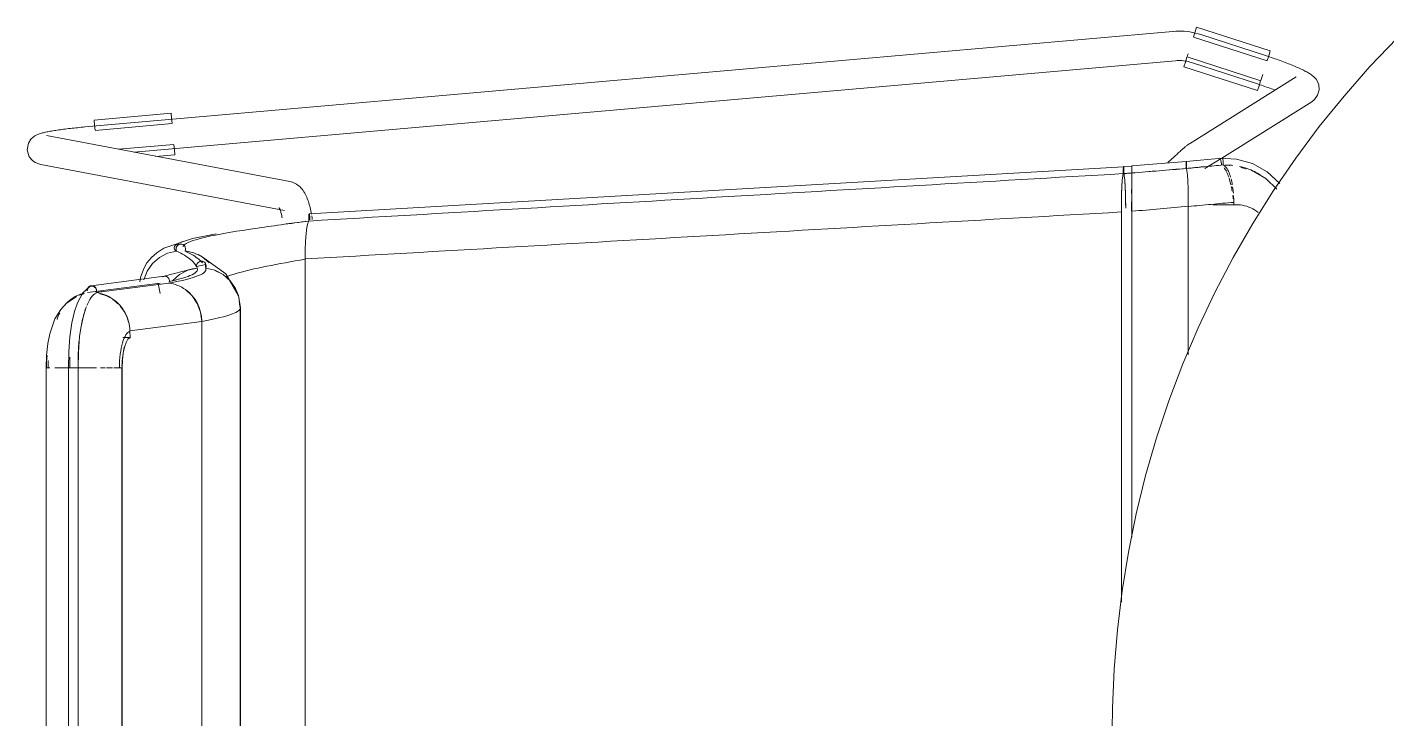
# Model space of a CAD drawing. Header units: millimetres. Extents: x 79795 to 317870, y -36033 to 97293.
# Drawn here: x 166249 to 166803, y 31774 to 32056 of the extents above; entities that cross this region are included whole.
import ezdxf

# ---------------------------------------------------------------- set-up
doc = ezdxf.new("R2010")
doc.units = ezdxf.units.MM
doc.header["$MEASUREMENT"] = 0
doc.layers.add('I-FURN', color=8, linetype='CONTINUOUS', lineweight=9)

msp = doc.modelspace()

# ---------------------------------------------------------------- linework, layer by layer
at = {"layer": 'I-FURN'}
for p, q in [((166716.15, 32054.64), (166272.83, 32015.69)), ((166716.2, 32054.64), (166716.15, 32054.64)), ((166717.34, 32054.72), (166716.2, 32054.64)), ((166718.48, 32054.75), (166717.34, 32054.72)), ((166719.62, 32054.73), (166718.48, 32054.75)), ((166720.76, 32054.67), (166719.62, 32054.73)), ((166721.9, 32054.56), (166720.76, 32054.67)), ((166723.03, 32054.41), (166721.9, 32054.56)), ((166724.16, 32054.21), (166723.03, 32054.41)), ((166725.27, 32053.97), (166724.16, 32054.21)), ((166724.57, 32052.43), (166725.2, 32054.4)), ((166725.2, 32054.4), (166725.83, 32056.35)), ((166725.83, 32056.35), (166755.84, 32046.66)), ((166724.53, 32052.31), (166754.53, 32042.62)), ((166726.38, 32053.68), (166725.27, 32053.97)), ((166727.47, 32053.35), (166726.38, 32053.68)), ((166754.28, 32044.64), (166727.47, 32053.35)), ((166807.52, 32051.85), (166796.48, 32040.27)), ((166721.25, 32042.15), (166721.88, 32044.12)), ((166751.93, 32034.55), (166721.92, 32044.24)), ((166721.95, 32044.34), (166722.33, 32045.5)), ((166754.74, 32044.49), (166754.28, 32044.64)), ((166755.21, 32044.71), (166754.57, 32042.74)), ((166755.48, 32044.25), (166754.74, 32044.49)), ((166755.84, 32046.66), (166755.21, 32044.71)), ((166756.22, 32044), (166755.48, 32044.25)), ((166756.95, 32043.75), (166756.22, 32044)), ((166757.68, 32043.5), (166756.95, 32043.75)), ((166758.4, 32043.25), (166757.68, 32043.5)), ((166759.11, 32043), (166758.4, 32043.25)), ((166759.82, 32042.74), (166759.11, 32043)), ((166292.7, 32005.39), (166717.2, 32042.68)), ((166717.2, 32042.69), (166717.86, 32042.73)), ((166717.86, 32042.73), (166718.52, 32042.75)), ((166718.52, 32042.75), (166719.18, 32042.74)), ((166719.18, 32042.74), (166719.84, 32042.71)), ((166719.84, 32042.71), (166720.5, 32042.65)), ((166720.5, 32042.65), (166721.16, 32042.56)), ((166720.62, 32040.2), (166721.25, 32042.15)), ((166720.62, 32040.2), (166750.62, 32030.51)), ((166721.16, 32042.56), (166721.81, 32042.44)), ((166721.81, 32042.44), (166722.46, 32042.3)), ((166722.46, 32042.3), (166723.1, 32042.14)), ((166723.1, 32042.14), (166723.74, 32041.95)), ((166723.74, 32041.95), (166723.76, 32041.94)), ((166723.76, 32041.94), (166750.57, 32033.23)), ((166760.52, 32042.49), (166759.82, 32042.74)), ((166761.21, 32042.23), (166760.52, 32042.49)), ((166761.89, 32041.98), (166761.21, 32042.23)), ((166762.55, 32041.72), (166761.89, 32041.98)), ((166763.21, 32041.47), (166762.55, 32041.72)), ((166763.85, 32041.22), (166763.21, 32041.47)), ((166764.47, 32040.97), (166763.85, 32041.22)), ((166765.08, 32040.72), (166764.47, 32040.97)), ((166765.68, 32040.47), (166765.08, 32040.72)), ((166766.26, 32040.23), (166765.68, 32040.47)), ((166766.82, 32039.98), (166766.26, 32040.23)), ((166767.36, 32039.74), (166766.82, 32039.98)), ((166767.89, 32039.51), (166767.36, 32039.74)), ((166768.4, 32039.27), (166767.89, 32039.51)), ((166768.89, 32039.04), (166768.4, 32039.27)), ((166769.36, 32038.81), (166768.89, 32039.04)), ((166769.82, 32038.58), (166769.36, 32038.81)), ((166770.26, 32038.35), (166769.82, 32038.58)), ((166770.69, 32038.12), (166770.26, 32038.35)), ((166771.1, 32037.89), (166770.69, 32038.12)), ((166771.5, 32037.65), (166771.1, 32037.89)), ((166771.89, 32037.41), (166771.5, 32037.65)), ((166772.28, 32037.15), (166771.89, 32037.41)), ((166796.48, 32040.27), (166785.91, 32028.26)), ((166766.44, 32036.15), (166722.85, 32008.85)), ((166750.9, 32033.12), (166750.57, 32033.23)), ((166751.25, 32032.46), (166750.62, 32030.51)), ((166751.6, 32032.89), (166750.9, 32033.12)), ((166751.89, 32034.43), (166751.25, 32032.46)), ((166752.28, 32032.66), (166751.6, 32032.89)), ((166751.96, 32034.65), (166752.76, 32037.13)), ((166752.97, 32032.43), (166752.28, 32032.66)), ((166753.65, 32032.2), (166752.97, 32032.43)), ((166754.32, 32031.96), (166753.65, 32032.2)), ((166754.99, 32031.73), (166754.32, 32031.96)), ((166772.67, 32036.88), (166772.28, 32037.15)), ((166773.07, 32036.56), (166772.67, 32036.88)), ((166773.49, 32036.2), (166773.07, 32036.56)), ((166773.96, 32035.73), (166773.49, 32036.2)), ((166774.48, 32035.1), (166773.96, 32035.73)), ((166775.05, 32034.19), (166774.48, 32035.1)), ((166775.57, 32032.81), (166775.05, 32034.19)), ((166775.74, 32030.83), (166775.57, 32032.81)), ((166755.65, 32031.49), (166754.99, 32031.73)), ((166756.29, 32031.26), (166755.65, 32031.49)), ((166756.93, 32031.02), (166756.29, 32031.26)), ((166757.55, 32030.79), (166756.93, 32031.02)), ((166773.93, 32026.88), (166772.81, 32025.98)), ((166773.93, 32026.88), (166775.15, 32028.61)), ((166775.15, 32028.61), (166775.74, 32030.83)), ((166785.91, 32028.26), (166775.83, 32015.84)), ((166276.43, 32018.5), (166307.85, 32021.26)), ((166307.85, 32021.26), (166308.02, 32019.22)), ((166736.04, 32002.95), (166772.81, 32025.98)), ((166267.48, 32015.16), (166268.2, 32015.24)), ((166268.2, 32015.24), (166268.94, 32015.32)), ((166268.94, 32015.32), (166269.68, 32015.39)), ((166269.68, 32015.39), (166270.42, 32015.47)), ((166270.42, 32015.47), (166271.17, 32015.54)), ((166271.17, 32015.54), (166271.92, 32015.61)), ((166271.92, 32015.61), (166272.67, 32015.68)), ((166272.67, 32015.68), (166272.83, 32015.69)), ((166276.61, 32016.46), (166276.43, 32018.5)), ((166276.8, 32014.4), (166276.61, 32016.46)), ((166276.81, 32014.27), (166308.22, 32017.03)), ((166308.02, 32019.22), (166308.21, 32017.16)), ((166775.83, 32015.84), (166766.25, 32003.02)), ((166249.64, 32009.07), (166250.68, 32010.72)), ((166250.68, 32010.72), (166251.58, 32011.58)), ((166251.58, 32011.58), (166252.29, 32012.06)), ((166252.29, 32012.06), (166252.85, 32012.36)), ((166252.85, 32012.36), (166253.32, 32012.58)), ((166253.32, 32012.58), (166253.75, 32012.75)), ((166253.75, 32012.75), (166254.16, 32012.89)), ((166254.16, 32012.89), (166254.55, 32013.01)), ((166254.55, 32013.01), (166254.95, 32013.13)), ((166254.95, 32013.13), (166255.35, 32013.23)), ((166255.35, 32013.23), (166255.76, 32013.34)), ((166255.76, 32013.34), (166256.19, 32013.44)), ((166256.19, 32013.44), (166256.63, 32013.54)), ((166256.63, 32013.54), (166257.09, 32013.63)), ((166356.27, 31993.4), (166256.98, 32012.21)), ((166257.09, 32013.63), (166257.57, 32013.73)), ((166257.57, 32013.73), (166258.07, 32013.82)), ((166258.07, 32013.82), (166258.58, 32013.92)), ((166258.58, 32013.92), (166259.11, 32014.01)), ((166259.11, 32014.01), (166259.66, 32014.1)), ((166259.66, 32014.1), (166260.23, 32014.2)), ((166260.23, 32014.2), (166260.82, 32014.29)), ((166260.82, 32014.29), (166261.42, 32014.38)), ((166261.42, 32014.38), (166262.04, 32014.47)), ((166262.04, 32014.47), (166262.68, 32014.56)), ((166262.68, 32014.56), (166263.32, 32014.65)), ((166263.32, 32014.65), (166263.99, 32014.74)), ((166263.99, 32014.74), (166264.66, 32014.82)), ((166264.66, 32014.82), (166265.35, 32014.91)), ((166265.35, 32014.91), (166266.05, 32014.99)), ((166266.05, 32014.99), (166266.76, 32015.08)), ((166266.76, 32015.08), (166267.48, 32015.16)), ((166249.15, 32006.31), (166249.64, 32009.07)), ((166249.99, 32003.56), (166249.15, 32006.31)), ((166308.96, 32008.59), (166286.35, 32006.6)), ((166301.44, 32003.66), (166309.33, 32004.35)), ((166308.97, 32008.46), (166309.15, 32006.4)), ((166309.15, 32006.4), (166309.33, 32004.35)), ((166717.58, 32004.38), (166717.18, 32004.01)), ((166717.97, 32004.73), (166717.58, 32004.38)), ((166718.35, 32005.08), (166717.97, 32004.73)), ((166718.71, 32005.41), (166718.35, 32005.08)), ((166719.06, 32005.72), (166718.71, 32005.41)), ((166719.4, 32006.02), (166719.06, 32005.72)), ((166719.72, 32006.31), (166719.4, 32006.02)), ((166720.03, 32006.58), (166719.72, 32006.31)), ((166720.33, 32006.84), (166720.03, 32006.58)), ((166720.61, 32007.09), (166720.33, 32006.84)), ((166720.87, 32007.31), (166720.61, 32007.09)), ((166721.13, 32007.53), (166720.87, 32007.31)), ((166721.37, 32007.73), (166721.13, 32007.53)), ((166721.6, 32007.92), (166721.37, 32007.73)), ((166721.82, 32008.1), (166721.6, 32007.92)), ((166722.04, 32008.27), (166721.82, 32008.1)), ((166722.27, 32008.45), (166722.04, 32008.27)), ((166722.53, 32008.63), (166722.27, 32008.45)), ((166722.85, 32008.85), (166722.53, 32008.63)), ((166249.99, 32003.56), (166251.31, 32001.98)), ((166251.31, 32001.98), (166252.39, 32001.23)), ((166252.39, 32001.23), (166253.19, 32000.86)), ((166253.19, 32000.86), (166253.81, 32000.64)), ((166253.81, 32000.64), (166254.33, 32000.51)), ((166254.33, 32000.51), (166254.74, 32000.42)), ((166254.74, 32000.42), (166354.04, 31981.61)), ((166696.02, 31999.49), (166364.12, 31980.21)), ((166695.95, 31998.95), (166695.93, 31998.57)), ((166695.97, 31999.24), (166695.95, 31998.95)), ((166696, 31999.43), (166695.97, 31999.24)), ((166696.02, 31999.49), (166696, 31999.43)), ((166696.02, 31999.5), (166699.38, 31999.76)), ((166696.05, 31999.43), (166696.03, 31999.49)), ((166696.08, 31999.24), (166696.05, 31999.43)), ((166696.1, 31998.94), (166696.08, 31999.24)), ((166696.12, 31998.56), (166696.1, 31998.94)), ((166721.58, 32001.59), (166699.38, 31999.77)), ((166699.39, 31999.7), (166699.38, 31999.77)), ((166699.38, 31999.77), (166699.38, 31999.7)), ((166699.38, 31999.7), (166699.38, 31999.76)), ((166699.38, 31999.76), (166699.39, 31999.7)), ((166699.38, 31999.22), (166699.38, 31998.83)), ((166699.38, 31998.83), (166699.38, 31999.21)), ((166699.38, 31998.38), (166699.38, 31998.83)), ((166699.38, 31998.83), (166699.38, 31998.38)), ((166699.39, 31999.22), (166699.39, 31999.52)), ((166699.39, 31999.51), (166699.39, 31999.22)), ((166699.39, 31999.22), (166699.39, 31998.84)), ((166699.39, 31998.84), (166699.39, 31999.22)), ((166699.39, 31998.84), (166699.39, 31998.39)), ((166699.39, 31998.39), (166699.39, 31998.84)), ((166714.54, 32001.57), (166714.07, 32001.13)), ((166715.01, 32002), (166714.54, 32001.57)), ((166715.46, 32002.42), (166715.01, 32002)), ((166715.91, 32002.84), (166715.46, 32002.42)), ((166716.34, 32003.24), (166715.91, 32002.84)), ((166716.77, 32003.63), (166716.34, 32003.24)), ((166717.18, 32004.01), (166716.77, 32003.63)), ((166721.49, 32000.22), (166721.48, 31999.73)), ((166721.48, 31999.73), (166721.49, 32000.22)), ((166721.48, 31999.23), (166721.49, 31998.76)), ((166721.49, 31998.76), (166721.48, 31999.23)), ((166721.5, 32000.67), (166721.49, 32000.22)), ((166721.49, 32000.22), (166721.5, 32000.67)), ((166721.51, 32001.05), (166721.5, 32000.67)), ((166721.5, 32000.67), (166721.51, 32001.05)), ((166721.54, 32001.35), (166721.51, 32001.05)), ((166721.51, 32001.05), (166721.54, 32001.34)), ((166721.56, 32001.53), (166721.54, 32001.35)), ((166721.54, 32001.34), (166721.56, 32001.53)), ((166721.58, 32001.6), (166721.56, 32001.53)), ((166721.56, 32001.53), (166721.58, 32001.59)), ((166736.08, 32003.02), (166721.58, 32001.6)), ((166721.61, 32001.53), (166721.59, 32001.6)), ((166721.59, 32001.59), (166721.61, 32001.52)), ((166721.64, 32001.34), (166721.61, 32001.53)), ((166721.66, 32001.04), (166721.64, 32001.34)), ((166721.64, 32001.33), (166721.66, 32001.04)), ((166721.67, 32000.66), (166721.66, 32001.04)), ((166721.66, 32001.04), (166721.67, 32000.65)), ((166721.68, 32000.21), (166721.67, 32000.66)), ((166721.67, 32000.65), (166721.68, 32000.2)), ((166721.69, 31999.71), (166721.68, 32000.21)), ((166721.68, 32000.2), (166721.69, 31999.71)), ((166721.68, 31998.75), (166721.69, 31999.22)), ((166721.69, 31999.21), (166721.68, 31998.74)), ((166721.87, 31997.86), (166721.68, 31998.75)), ((166721.68, 31998.74), (166721.87, 31997.86)), ((166721.69, 31999.22), (166721.69, 31999.71)), ((166721.69, 31999.71), (166721.69, 31999.21)), ((166729.22, 31998.68), (166735.77, 32002.78)), ((166735.18, 32002.9), (166742.09, 32002.61)), ((166742.09, 32002.61), (166748.61, 32000.74)), ((166748.61, 32000.74), (166754.62, 31997.35)), ((166766.25, 32003.02), (166757.2, 31989.83)), ((166356.27, 31993.4), (166357.26, 31993.14)), ((166357.26, 31993.14), (166358.15, 31992.78)), ((166695.52, 31994.02), (166695.36, 31991.52)), ((166695.71, 31995.77), (166695.52, 31994.02)), ((166695.93, 31996.66), (166695.71, 31995.77)), ((166695.92, 31998.12), (166695.91, 31997.63)), ((166695.91, 31997.63), (166695.92, 31997.13)), ((166695.93, 31998.57), (166695.92, 31998.12)), ((166695.92, 31997.13), (166695.93, 31996.66)), ((166696.13, 31998.11), (166696.12, 31998.56)), ((166696.12, 31996.65), (166696.13, 31997.12)), ((166696.33, 31995.75), (166696.12, 31996.65)), ((166696.14, 31997.62), (166696.13, 31998.11)), ((166696.13, 31997.12), (166696.14, 31997.62)), ((166696.53, 31994), (166696.33, 31995.75)), ((166696.69, 31991.5), (166696.53, 31994)), ((166699.35, 31994.28), (166699.34, 31991.78)), ((166699.34, 31991.77), (166699.35, 31994.27)), ((166699.36, 31996.03), (166699.35, 31994.28)), ((166699.35, 31994.27), (166699.36, 31996.02)), ((166699.38, 31997.89), (166699.38, 31998.38)), ((166699.38, 31998.38), (166699.38, 31997.89)), ((166699.38, 31997.39), (166699.38, 31997.89)), ((166699.38, 31997.89), (166699.38, 31997.39)), ((166699.38, 31996.92), (166699.38, 31997.39)), ((166699.38, 31997.39), (166699.38, 31996.92)), ((166699.39, 31998.39), (166699.39, 31997.9)), ((166699.39, 31997.9), (166699.39, 31998.39)), ((166699.39, 31997.9), (166699.39, 31997.4)), ((166699.39, 31997.4), (166699.39, 31997.9)), ((166699.39, 31997.4), (166699.39, 31996.93)), ((166699.39, 31996.93), (166699.39, 31997.4)), ((166699.39, 31996.93), (166699.41, 31996.04)), ((166699.41, 31996.04), (166699.39, 31996.93)), ((166699.41, 31996.04), (166699.42, 31994.3)), ((166699.42, 31994.3), (166699.41, 31996.04)), ((166699.43, 31991.79), (166699.42, 31994.3)), ((166699.42, 31994.29), (166699.43, 31991.79)), ((166722.05, 31996.12), (166721.87, 31997.86)), ((166721.87, 31997.86), (166722.05, 31996.14)), ((166722.2, 31993.64), (166722.05, 31996.12)), ((166722.05, 31996.12), (166722.2, 31993.68)), ((166722.32, 31990.54), (166722.2, 31993.64)), ((166722.2, 31993.64), (166722.31, 31990.61)), ((166748.21, 31998.03), (166754.04, 31994.66)), ((166754.04, 31994.66), (166758.55, 31990.36)), ((166754.62, 31997.35), (166759.77, 31992.6)), ((166358.15, 31992.78), (166358.94, 31992.34)), ((166358.94, 31992.34), (166359.63, 31991.85)), ((166359.63, 31991.85), (166360.23, 31991.34)), ((166360.23, 31991.34), (166360.74, 31990.82)), ((166360.74, 31990.82), (166361.2, 31990.29)), ((166361.2, 31990.29), (166361.6, 31989.76)), ((166361.6, 31989.76), (166361.96, 31989.22)), ((166361.96, 31989.22), (166362.28, 31988.68)), ((166362.28, 31988.68), (166362.57, 31988.15)), ((166362.57, 31988.15), (166362.84, 31987.6)), ((166362.84, 31987.6), (166363.1, 31987.04)), ((166695.24, 31988.39), (166695.16, 31984.82)), ((166695.36, 31991.52), (166695.24, 31988.39)), ((166696.81, 31988.38), (166696.69, 31991.5)), ((166696.89, 31984.83), (166696.81, 31988.38)), ((166699.34, 31991.78), (166699.33, 31988.65)), ((166699.33, 31988.65), (166699.34, 31991.77)), ((166699.43, 31991.79), (166699.44, 31988.66)), ((166699.44, 31988.66), (166699.43, 31991.79)), ((166699.44, 31988.66), (166699.45, 31985.09)), ((166699.45, 31985.09), (166699.44, 31988.66)), ((166722.39, 31987.11), (166722.32, 31990.54)), ((166722.32, 31990.54), (166722.39, 31987.1)), ((166757.2, 31989.83), (166748.68, 31976.29)), ((166351.81, 31982.83), (166351.82, 31982.8)), ((166351.82, 31982.8), (166351.86, 31982.73)), ((166351.86, 31982.73), (166351.91, 31982.64)), ((166351.91, 31982.64), (166351.99, 31982.49)), ((166351.99, 31982.49), (166352.07, 31982.3)), ((166352.07, 31982.3), (166352.17, 31982.06)), ((166352.17, 31982.06), (166352.27, 31981.79)), ((166363.1, 31987.04), (166363.33, 31986.47)), ((166363.33, 31986.47), (166363.55, 31985.89)), ((166363.55, 31985.89), (166363.76, 31985.29)), ((166363.76, 31985.29), (166363.95, 31984.69)), ((166363.95, 31984.69), (166364.13, 31984.07)), ((166364.13, 31984.07), (166364.31, 31983.44)), ((166364.31, 31983.44), (166364.47, 31982.8)), ((166364.47, 31982.8), (166364.62, 31982.14)), ((166364.62, 31982.14), (166364.76, 31981.47)), ((166695.16, 31984.82), (166695.13, 31981.04)), ((166696.91, 31982.58), (166696.89, 31984.83)), ((166699.32, 31981.32), (166699.32, 31985.1)), ((166699.32, 31985.1), (166699.32, 31981.32)), ((166699.45, 31985.09), (166699.45, 31981.3)), ((166699.45, 31981.3), (166699.45, 31985.09)), ((166722.42, 31983.25), (166722.39, 31987.01)), ((166722.39, 31987.01), (166722.42, 31983.37)), ((166722.42, 31922.76), (166722.42, 31983.25)), ((166722.42, 31983.25), (166722.42, 31922.76)), ((166742.21, 31983.95), (166732.46, 31983.95)), ((166740.97, 31984.95), (166740.97, 31983.9)), ((166352.27, 31981.79), (166352.38, 31981.49)), ((166352.38, 31981.49), (166352.48, 31981.15)), ((166352.48, 31981.15), (166352.59, 31980.79)), ((166352.59, 31980.79), (166352.7, 31980.39)), ((166352.7, 31980.39), (166352.81, 31979.97)), ((166352.81, 31979.97), (166352.91, 31979.53)), ((166352.91, 31979.53), (166353.01, 31979.06)), ((166353.01, 31979.06), (166353.11, 31978.57)), ((166363.53, 31976.44), (166363.16, 31974.69)), ((166363.16, 31974.7), (166363.53, 31976.44)), ((166363.93, 31977.34), (166363.53, 31976.44)), ((166363.53, 31976.44), (166363.93, 31977.34)), ((166363.91, 31978.8), (166363.9, 31978.31)), ((166363.9, 31978.31), (166363.91, 31978.8)), ((166363.9, 31978.31), (166363.91, 31977.81)), ((166363.91, 31977.81), (166363.9, 31978.31)), ((166363.91, 31978.8), (166363.93, 31979.26)), ((166363.93, 31979.25), (166363.91, 31978.8)), ((166363.91, 31977.81), (166363.93, 31977.34)), ((166363.93, 31977.34), (166363.91, 31977.81)), ((166363.97, 31979.64), (166363.93, 31979.25)), ((166363.93, 31979.26), (166363.97, 31979.64)), ((166364.01, 31979.94), (166363.97, 31979.64)), ((166363.97, 31979.64), (166364.01, 31979.94)), ((166364.01, 31979.94), (166364.06, 31980.14)), ((166364.06, 31980.13), (166364.01, 31979.94)), ((166364.06, 31980.14), (166364.12, 31980.21)), ((166364.11, 31980.2), (166364.06, 31980.13)), ((166364.12, 31980.21), (166364.17, 31980.14)), ((166364.17, 31980.14), (166364.12, 31980.2)), ((166364.22, 31979.96), (166364.17, 31980.14)), ((166364.17, 31980.14), (166364.22, 31979.96)), ((166364.26, 31979.67), (166364.22, 31979.96)), ((166364.22, 31979.96), (166364.26, 31979.67)), ((166364.3, 31979.29), (166364.26, 31979.67)), ((166364.26, 31979.67), (166364.3, 31979.29)), ((166364.32, 31978.84), (166364.3, 31979.29)), ((166364.3, 31979.29), (166364.32, 31978.84)), ((166364.33, 31978.35), (166364.32, 31978.84)), ((166364.32, 31978.84), (166364.33, 31978.35)), ((166364.33, 31977.85), (166364.33, 31978.35)), ((166364.33, 31978.35), (166364.33, 31977.85)), ((166364.76, 31981.47), (166364.9, 31980.79)), ((166364.9, 31980.79), (166365.02, 31980.1)), ((166365.14, 31979.4), (166365.25, 31978.68)), ((166365.25, 31978.68), (166365.35, 31977.96)), ((166695.13, 31981.04), (166695.13, 31821.94)), ((166695.13, 31821.94), (166695.13, 31981.04)), ((166699.45, 31981.3), (166699.45, 31848.31)), ((166699.45, 31848.31), (166699.45, 31981.3)), ((166326.2, 31972.1), (166316.54, 31970.19)), ((166362.61, 31969.14), (166362.85, 31972.2)), ((166362.85, 31972.19), (166362.61, 31969.09)), ((166363.16, 31974.69), (166362.85, 31972.19)), ((166362.85, 31972.23), (166363.16, 31974.69)), ((166748.68, 31976.29), (166740.71, 31962.42)), ((166304.82, 31966.21), (166302, 31964.39)), ((166316.54, 31970.19), (166304.82, 31966.21)), ((166309.82, 31966.06), (166309.9, 31966.55)), ((166309.9, 31966.55), (166309.82, 31966.06)), ((166309.87, 31965.56), (166309.82, 31966.06)), ((166309.82, 31966.06), (166309.86, 31965.56)), ((166309.86, 31965.56), (166310.03, 31965.09)), ((166310.03, 31965.09), (166309.87, 31965.56)), ((166309.9, 31966.55), (166310.09, 31967.01)), ((166310.09, 31967.01), (166309.9, 31966.55)), ((166310.4, 31967.4), (166310.09, 31967.01)), ((166310.09, 31967.01), (166310.4, 31967.39)), ((166310.79, 31967.7), (166310.4, 31967.4)), ((166310.4, 31967.39), (166310.79, 31967.69)), ((166310.79, 31967.69), (166311.25, 31967.89)), ((166311.25, 31967.89), (166310.79, 31967.7)), ((166311.73, 31967.97), (166311.25, 31967.89)), ((166311.25, 31967.89), (166311.73, 31967.96)), ((166312.22, 31967.91), (166311.73, 31967.97)), ((166311.73, 31967.96), (166312.22, 31967.9)), ((166312.68, 31967.73), (166312.22, 31967.91)), ((166312.22, 31967.9), (166312.68, 31967.72)), ((166313.08, 31967.44), (166312.68, 31967.73)), ((166312.68, 31967.72), (166313.08, 31967.43)), ((166313.4, 31967.06), (166313.08, 31967.44)), ((166313.08, 31967.43), (166313.4, 31967.06)), ((166313.4, 31967.06), (166313.6, 31966.61)), ((166313.61, 31966.61), (166313.4, 31967.06)), ((166313.67, 31965.62), (166313.51, 31965.14)), ((166313.52, 31965.14), (166313.67, 31965.62)), ((166313.6, 31966.61), (166313.69, 31966.12)), ((166313.7, 31966.12), (166313.61, 31966.61)), ((166313.69, 31966.12), (166313.67, 31965.62)), ((166313.67, 31965.62), (166313.7, 31966.12)), ((166362.46, 31965.56), (166362.4, 31961.79)), ((166362.4, 31961.87), (166362.46, 31965.56)), ((166362.61, 31969.09), (166362.46, 31965.56)), ((166362.46, 31965.62), (166362.61, 31969.09)), ((166297.98, 31960.23), (166296.64, 31957.96)), ((166299.76, 31962.4), (166297.98, 31960.23)), ((166300.25, 31959.97), (166298.08, 31956.88)), ((166302, 31964.39), (166299.76, 31962.4)), ((166303.08, 31962.45), (166300.25, 31959.97)), ((166306.4, 31964.19), (166303.08, 31962.45)), ((166310.03, 31965.09), (166306.4, 31964.19)), ((166313.51, 31965.14), (166317.13, 31964.35)), ((166317.13, 31964.36), (166313.52, 31965.14)), ((166320.45, 31962.72), (166317.13, 31964.36)), ((166317.13, 31964.35), (166320.45, 31962.71)), ((166318.28, 31959.59), (166318.48, 31960.04)), ((166318.48, 31960.04), (166318.28, 31959.59)), ((166318.8, 31960.43), (166318.48, 31960.04)), ((166318.48, 31960.04), (166318.8, 31960.42)), ((166320.53, 31962.77), (166318.78, 31963.66)), ((166318.8, 31960.42), (166319.2, 31960.72)), ((166319.2, 31960.72), (166318.8, 31960.43)), ((166319.66, 31960.91), (166319.2, 31960.72)), ((166319.2, 31960.72), (166319.66, 31960.9)), ((166319.66, 31960.9), (166320.15, 31960.97)), ((166320.15, 31960.97), (166319.66, 31960.91)), ((166320.15, 31960.97), (166320.64, 31960.9)), ((166320.64, 31960.91), (166320.15, 31960.97)), ((166323.29, 31960.32), (166320.45, 31962.72)), ((166320.45, 31962.71), (166323.29, 31960.31)), ((166330.07, 31955.78), (166320.53, 31962.77)), ((166321.1, 31960.72), (166320.64, 31960.91)), ((166320.64, 31960.9), (166321.1, 31960.72)), ((166321.1, 31960.72), (166321.51, 31960.42)), ((166321.51, 31960.43), (166321.1, 31960.72)), ((166321.82, 31960.04), (166321.51, 31960.43)), ((166321.51, 31960.42), (166321.82, 31960.04)), ((166321.82, 31960.04), (166322.02, 31959.59)), ((166322.02, 31959.59), (166321.82, 31960.04)), ((166321.92, 31957.06), (166321.87, 31959.94)), ((166362.4, 31961.79), (166362.4, 31578.39)), ((166362.4, 31578.39), (166362.4, 31961.79)), ((166740.71, 31962.42), (166733.3, 31948.24)), ((166305.02, 31954.82), (166275.24, 31950.97)), ((166295.34, 31954.36), (166295.11, 31952.58)), ((166296.64, 31957.96), (166295.34, 31954.36)), ((166298.08, 31956.88), (166296.68, 31953.37)), ((166304.78, 31954.77), (166304.34, 31954.58)), ((166305.25, 31954.84), (166304.78, 31954.77)), ((166304.94, 31954.81), (166316.55, 31957.78)), ((166305.72, 31954.77), (166305.25, 31954.84)), ((166306.16, 31954.58), (166305.72, 31954.77)), ((166306.54, 31954.29), (166306.16, 31954.58)), ((166306.84, 31953.9), (166306.54, 31954.29)), ((166311.29, 31955.49), (166308.42, 31952.98)), ((166314.68, 31957.24), (166311.29, 31955.49)), ((166318.4, 31958.13), (166314.68, 31957.24)), ((166316.55, 31957.78), (166318.42, 31958.1)), ((166322.01, 31959.65), (166318.12, 31958.81)), ((166318.2, 31959.1), (166318.28, 31959.59)), ((166318.28, 31959.59), (166318.2, 31959.1)), ((166318.24, 31958.6), (166318.2, 31959.1)), ((166318.2, 31959.1), (166318.24, 31958.6)), ((166318.4, 31958.13), (166318.24, 31958.6)), ((166318.24, 31958.6), (166318.4, 31958.13)), ((166322.06, 31958.6), (166321.9, 31958.13)), ((166321.91, 31958.13), (166322.07, 31958.6)), ((166325.62, 31957.24), (166321.91, 31958.13)), ((166322.02, 31959.59), (166322.1, 31959.1)), ((166322.11, 31959.1), (166322.02, 31959.59)), ((166322.1, 31959.1), (166322.06, 31958.6)), ((166322.07, 31958.6), (166322.11, 31959.1)), ((166329.01, 31955.49), (166325.62, 31957.24)), ((166325.62, 31957.23), (166329.01, 31955.48)), ((166331.89, 31952.98), (166329.01, 31955.49)), ((166329.01, 31955.48), (166331.88, 31952.97)), ((166335.18, 31947.13), (166330.07, 31955.78)), ((166271.84, 31948.06), (166274.74, 31950.61)), ((166303.37, 31951.97), (166273.68, 31948.13)), ((166274.87, 31948.28), (166279.65, 31948.9)), ((166277.22, 31948.15), (166306.92, 31951.99)), ((166302.59, 31951.85), (166303.4, 31947.78)), ((166307.04, 31953.45), (166306.84, 31953.9)), ((166307.11, 31952.96), (166307.04, 31953.45)), ((166307.08, 31952.46), (166307.11, 31952.96)), ((166316.43, 31946.87), (166313.69, 31949.36)), ((166331.88, 31952.97), (166334.05, 31949.84)), ((166334.06, 31949.84), (166331.89, 31952.98)), ((166335.25, 31946.98), (166333.88, 31950.16)), ((166334.05, 31949.84), (166335.42, 31946.27)), ((166335.42, 31946.27), (166334.06, 31949.84)), ((166262.86, 31941.33), (166265.15, 31943.81)), ((166265.15, 31943.81), (166269.05, 31946.49)), ((166268.49, 31940.49), (166269.66, 31943.94)), ((166269.05, 31946.49), (166269.25, 31946.58)), ((166269.66, 31943.94), (166271.84, 31948.06)), ((166318.5, 31943.76), (166316.43, 31946.87)), ((166319.82, 31940.21), (166318.5, 31943.76)), ((166336.05, 31941.94), (166335.25, 31946.98)), ((166335.42, 31946.27), (166335.89, 31942.48)), ((166335.9, 31942.48), (166335.42, 31946.27)), ((166733.3, 31948.24), (166726.46, 31933.77)), ((166260.47, 31937.45), (166262.86, 31941.33)), ((166267.39, 31935.8), (166268.49, 31940.49)), ((166272.1, 31938.75), (166271.13, 31934.32)), ((166273.2, 31942.18), (166272.1, 31938.75)), ((166320.3, 31936.44), (166319.82, 31940.21)), ((166335.9, 31942.48), (166335.9, 31597.7)), ((166335.9, 31597.7), (166335.9, 31942.48)), ((166336.05, 31903.03), (166336.05, 31941.94)), ((166258.34, 31931.4), (166260.47, 31937.45)), ((166266.55, 31930.18), (166267.39, 31935.8)), ((166271.13, 31934.32), (166270.54, 31930.3)), ((166291.02, 31932.58), (166320.3, 31936.44)), ((166291.09, 31929.87), (166291.02, 31932.58)), ((166320.3, 31936.44), (166320.3, 31603.73)), ((166320.3, 31603.73), (166320.3, 31936.44)), ((166726.46, 31933.77), (166720.21, 31919.05)), ((166257.04, 31922.54), (166257.55, 31927.37)), ((166257.55, 31927.37), (166258.34, 31931.4)), ((166266.06, 31924.06), (166266.55, 31930.18)), ((166270.54, 31930.3), (166270.01, 31923.74)), ((166291.09, 31929.87), (166288.08, 31929.87)), ((166291.07, 31929.87), (166288.08, 31929.87)), ((166288.77, 31925.9), (166289.44, 31927.88)), ((166289.44, 31927.88), (166290.23, 31929.23)), ((166290.23, 31929.23), (166291.09, 31929.87)), ((166256.93, 31917.51), (166257.04, 31922.54)), ((166265.97, 31917.51), (166266.06, 31924.06)), ((166270.01, 31923.74), (166269.93, 31917.51)), ((166287.94, 31920.55), (166288.26, 31923.4)), ((166288.26, 31923.4), (166288.77, 31925.9)), ((166257.1, 31917.51), (166256.93, 31917.51)), ((166256.93, 31917.51), (166256.93, 31622.66)), ((166256.95, 31917.51), (166258.42, 31917.51)), ((166260.45, 31917.51), (166263.03, 31917.51)), ((166266.21, 31917.51), (166263.19, 31917.51)), ((166263.2, 31917.51), (166266.21, 31917.51)), ((166266.04, 31917.51), (166265.97, 31917.51)), ((166265.97, 31917.51), (166265.97, 31622.66)), ((166265.97, 31917.51), (166269.92, 31917.51)), ((166266.23, 31917.51), (166266.04, 31917.51)), ((166266.54, 31917.51), (166266.23, 31917.51)), ((166266.93, 31917.51), (166266.54, 31917.51)), ((166267.38, 31917.51), (166266.93, 31917.51)), ((166267.87, 31917.51), (166267.38, 31917.51)), ((166268.37, 31917.51), (166267.87, 31917.51)), ((166268.85, 31917.51), (166268.37, 31917.51)), ((166269.26, 31917.51), (166268.85, 31917.51)), ((166269.59, 31917.51), (166269.26, 31917.51)), ((166269.82, 31917.51), (166269.59, 31917.51)), ((166269.92, 31917.51), (166269.82, 31917.51)), ((166273.71, 31917.51), (166269.9, 31917.51)), ((166269.9, 31917.51), (166273.71, 31917.51)), ((166269.93, 31622.66), (166269.93, 31917.51)), ((166273.91, 31917.51), (166277.46, 31917.51)), ((166279.09, 31917.51), (166280.93, 31917.51)), ((166281.46, 31917.51), (166283.92, 31917.51)), ((166284.51, 31917.51), (166286.24, 31917.51)), ((166286.71, 31917.51), (166286.18, 31917.51)), ((166287.77, 31917.51), (166287.77, 31622.66)), ((166287.83, 31917.51), (166287.94, 31920.55)), ((166287.83, 31622.66), (166287.83, 31917.51)), ((166720.21, 31919.05), (166714.55, 31904.08)), ((166336.05, 31598.23), (166336.05, 31903.03)), ((166714.55, 31904.08), (166709.49, 31888.91)), ((166709.49, 31888.91), (166705.04, 31873.54)), ((166705.04, 31873.54), (166701.22, 31858)), ((166701.22, 31858), (166698.01, 31842.33)), ((166698.01, 31842.33), (166695.44, 31826.54)), ((166695.44, 31826.54), (166693.5, 31810.66)), ((166693.5, 31810.66), (166692.19, 31794.71)), ((166692.19, 31794.71), (166691.53, 31778.72)), ((166691.53, 31778.72), (166691.44, 31770.09))]:
    msp.add_line(p, q, dxfattribs=at)
for centre, major_axis, ratio, start_param, end_param in [((166305.25, 31952.87), (0, 1.96), 0.955139, 4.501447, 6.790779), ((166305.23, 31936.31), (0, 15.78), 0.955139, 5.929149, 6.170649), ((166305.23, 31936.31), (0, 15.78), 0.955139, 5.687432, 5.928979), ((166305.23, 31936.31), (0, 15.78), 0.955139, 4.720632, 5.68731), ((166261.21, 31917.51), (0, 12.4), 0.287441, 1.332781, 1.570796), ((166272.68, 31917.51), (-15.75, 0), 0.000004, 3.431839, 3.614078)]:
    msp.add_ellipse(centre, major_axis=major_axis, ratio=ratio, start_param=start_param, end_param=end_param, dxfattribs=at)
for points, knots in [([(166695.93, 31996.66), (166695.92, 31996.88), (166695.91, 31997.37), (166695.92, 31998.01), (166695.93, 31998.47), (166695.94, 31998.88), (166695.97, 31999.34), (166696.01, 31999.5), (166696.02, 31999.5)], [-1, -1, -1, -1, -0.90625, -0.8125, -0.765625, -0.71875, -0.625, -0.501507, -0.501507, -0.501507, -0.501507]), ([(166696.03, 31999.5), (166696.04, 31999.5), (166696.07, 31999.36), (166696.1, 31998.96), (166696.12, 31998.57), (166696.13, 31998.12), (166696.14, 31997.62), (166696.14, 31997.12), (166696.13, 31996.8), (166696.12, 31996.65)], [-0.5, -0.5, -0.5, -0.5, -0.375, -0.3125, -0.25, -0.1875, -0.125, -0.0625, 0, 0, 0, 0]), ([(166735.9, 32000.08), (166735.91, 32000.3), (166735.9, 32000.79), (166735.82, 32001.54), (166735.67, 32002.21), (166735.49, 32002.64), (166735.37, 32002.79), (166735.33, 32002.83)], [-1, -1, -1, -1, -0.90625, -0.8125, -0.71875, -0.625, -0.5625, -0.5625, -0.5625, -0.5625]), ([(166736.23, 32002.97), (166736.25, 32002.95), (166736.3, 32002.91), (166736.37, 32002.8), (166736.47, 32002.61), (166736.57, 32002.29), (166736.65, 32001.89), (166736.68, 32001.54), (166736.7, 32001.16), (166736.69, 32000.72), (166736.66, 32000.36), (166736.63, 32000.18)], [0.5555556, 0.5555556, 0.5555556, 0.5555556, 0.5833333, 0.6180556, 0.6527778, 0.7222222, 0.7916667, 0.8263889, 0.8611111, 0.9305556, 1, 1, 1, 1]), ([(166743.32, 31999.58), (166745.39, 31999.14), (166748.35, 31998.16), (166751.02, 31996.6), (166751.82, 31996.07)], [-0.8210019, -0.8210019, -0.8210019, -0.8210019, -0.6666667, -0.5975811, -0.5975811, -0.5975811, -0.5975811]), ([(166695.13, 31981.04), (166695.13, 31982.32), (166695.15, 31984.86), (166695.23, 31988.47), (166695.35, 31991.64), (166695.57, 31995), (166695.78, 31996.38), (166695.93, 31996.66)], [-1, -1, -1, -1, -0.833333, -0.666667, -0.5, -0.333333, 0, 0, 0, 0]), ([(166699.32, 31996.92), (166698.8, 31996.87), (166697.73, 31996.79), (166696.67, 31996.7), (166696.12, 31996.65)], [0.0166992, 0.0166992, 0.0166992, 0.0166992, 0.5, 1, 1, 1, 1]), ([(166696.12, 31996.65), (166696.27, 31996.36), (166696.48, 31994.97), (166696.7, 31991.62), (166696.82, 31988.46), (166696.89, 31985.35), (166696.91, 31983.34), (166696.91, 31982.58)], [-1, -1, -1, -1, -0.6666667, -0.5, -0.3333333, -0.1666667, -0.0664381, -0.0664381, -0.0664381, -0.0664381]), ([(166740.97, 31983.9), (166743.35, 31984.11), (166746.96, 31983.48), (166749.95, 31981.55), (166750.86, 31980.79)], [0, 0, 0, 0, 0.3333333, 0.5, 0.5, 0.5, 0.5]), ([(166363.93, 31977.34), (166356.38, 31976.32), (166341.16, 31974.29), (166322.73, 31971.24), (166314.43, 31968.8), (166312.83, 31967.38), (166312.63, 31966.97)], [0, 0, 0, 0, 0.25, 0.5, 0.75, 0.8499412, 0.8499412, 0.8499412, 0.8499412]), ([(166312.45, 31968.94), (166311.73, 31968.68), (166308.71, 31967.4), (166308.47, 31966.11), (166310.03, 31965.09)], [0.6866019, 0.6866019, 0.6866019, 0.6866019, 0.75, 1, 1, 1, 1]), ([(166310.03, 31965.09), (166312.43, 31963.93), (166315.86, 31961.84), (166317.65, 31959.74), (166318.12, 31958.81)], [0, 0, 0, 0, 0.5, 0.9025379, 0.9025379, 0.9025379, 0.9025379]), ([(166313.51, 31965.14), (166315.92, 31963.97), (166318.58, 31962.35), (166320.25, 31960.72), (166320.65, 31960.26)], [0, 0, 0, 0, 0.5, 0.696307, 0.696307, 0.696307, 0.696307]), ([(166330.13, 31954.49), (166331.27, 31954.98), (166335.52, 31956.44), (166346.23, 31958.87), (166357.01, 31960.82), (166362.4, 31961.79)], [0.375, 0.375, 0.375, 0.375, 0.5, 0.75, 1, 1, 1, 1]), ([(166318.4, 31958.13), (166318.95, 31957.11), (166317.21, 31955.29), (166310.73, 31953.48), (166307.01, 31952.68)], [0, 0, 0, 0, 0.5, 0.8877852, 0.8877852, 0.8877852, 0.8877852]), ([(166277.22, 31948.15), (166277.28, 31948.29), (166277.35, 31948.5), (166277.39, 31948.79), (166277.41, 31949.07), (166277.37, 31949.37), (166277.28, 31949.66), (166277.18, 31949.93), (166276.98, 31950.24), (166276.67, 31950.56), (166276.3, 31950.8), (166275.94, 31950.93), (166275.63, 31950.98), (166275.36, 31950.98), (166275.1, 31950.95), (166274.85, 31950.88), (166274.6, 31950.76), (166274.3, 31950.57), (166273.99, 31950.25), (166273.77, 31949.85), (166273.68, 31949.5), (166273.64, 31949.24), (166273.64, 31949.07), (166273.64, 31949)], [0, 0, 0, 0, 0.0555556, 0.0833333, 0.1111111, 0.1666667, 0.1944444, 0.2222222, 0.2777778, 0.3333333, 0.3888889, 0.4444444, 0.4791667, 0.5138889, 0.5486111, 0.5833333, 0.6180556, 0.6527778, 0.7222222, 0.7916667, 0.8263889, 0.8611111, 0.8888889, 0.8888889, 0.8888889, 0.8888889]), ([(166273.65, 31948.91), (166273.66, 31949.07), (166273.7, 31949.36), (166273.84, 31949.75), (166274.1, 31950.16), (166274.62, 31950.62), (166275.48, 31950.87), (166276.27, 31950.64), (166276.8, 31950.25), (166277.12, 31949.86), (166277.26, 31949.56), (166277.31, 31949.4)], [-0.875, -0.875, -0.875, -0.875, -0.8125, -0.765625, -0.71875, -0.625, -0.5, -0.375, -0.3125, -0.25, -0.1875, -0.1875, -0.1875, -0.1875]), ([(166272.56, 31947.94), (166271.8, 31947.77), (166269.89, 31947.21), (166267.03, 31945.65), (166265.1, 31943.88), (166264.25, 31942.8), (166264.16, 31942.69)], [0.0592823, 0.0592823, 0.0592823, 0.0592823, 0.1666667, 0.3333333, 0.5, 0.5191429, 0.5191429, 0.5191429, 0.5191429]), ([(166273.45, 31942.83), (166273.97, 31944.08), (166275.17, 31946.35), (166276.5, 31947.59), (166277.23, 31947.95)], [-0.314976, -0.314976, -0.314976, -0.314976, -0.1666667, 0, 0, 0, 0]), ([(166287.02, 31942.67), (166287.81, 31941.76), (166289.19, 31939.69), (166290.22, 31937.36), (166290.47, 31936.12)], [-0.4925296, -0.4925296, -0.4925296, -0.4925296, -0.3333333, -0.1666667, -0.1666667, -0.1666667, -0.1666667]), ([(166320.3, 31936.44), (166326.02, 31937.45), (166333.67, 31939.28), (166336.05, 31941.12), (166336.05, 31941.94)], [0, 0, 0, 0, 0.5, 0.9107154, 0.9107154, 0.9107154, 0.9107154])]:
    msp.add_open_spline(points, degree=3, knots=knots, dxfattribs=at)
for points in [[(166699.39, 31996.93), (166703.11, 31997.23), (166710.54, 31997.84), (166717.97, 31998.44), (166721.68, 31998.74)], [(166710.54, 31997.85), (166714.2, 31998.15), (166717.85, 31998.45), (166721.49, 31998.76)], [(166728.58, 31999.46), (166726.23, 31999.23), (166723.87, 31998.99), (166721.49, 31998.76)], [(166736.63, 32000.18), (166734.19, 31999.94), (166729.24, 31999.46), (166724.2, 31998.99), (166721.68, 31998.75)], [(166736.63, 32000.18), (166737.02, 32000.04), (166737.77, 31999.47), (166738.83, 31997.76), (166739.42, 31996.12), (166739.69, 31995.2)], [(166737.94, 31997.6), (166737.63, 31998.24), (166737.31, 31998.63), (166736.99, 31998.96)], [(166739.41, 32000.03), (166738.76, 32000.09), (166738.11, 32000.1), (166737.46, 32000.1)], [(166738.17, 32000.15), (166738.99, 32000.14), (166739.82, 32000.09), (166740.64, 32000.01)], [(166746.03, 31998.51), (166745.32, 31998.78), (166744.6, 31998.96), (166743.86, 31999.09)], [(166363.93, 31977.34), (166419.16, 31980.56), (166529.76, 31987), (166640.52, 31993.44), (166695.93, 31996.66)], [(166699.39, 31996.93), (166698.81, 31996.88), (166697.66, 31996.79), (166696.5, 31996.7), (166695.93, 31996.66)], [(166705.7, 31997.45), (166706.11, 31997.48), (166706.52, 31997.52), (166706.93, 31997.55)], [(166738.91, 31995.18), (166738.64, 31995.99), (166738.36, 31996.8), (166738.06, 31997.35)], [(166739.75, 31992.14), (166739.54, 31993.06), (166739.31, 31994), (166739.06, 31994.85)], [(166739.87, 31994.53), (166740.06, 31993.79), (166740.21, 31992.99), (166740.36, 31992.15)], [(166740.29, 31989.48), (166740.17, 31990.16), (166740.04, 31990.81), (166739.9, 31991.47)], [(166740.5, 31991.3), (166740.62, 31990.45), (166740.74, 31989.58), (166740.8, 31988.67)], [(166740.73, 31986.36), (166740.68, 31986.84), (166740.62, 31987.31), (166740.55, 31987.77)], [(166740.87, 31987.74), (166740.93, 31986.83), (166740.96, 31985.9), (166740.97, 31984.95)], [(166699.45, 31981.3), (166703.28, 31981.65), (166707.11, 31981.99), (166710.94, 31982.34)], [(166710.94, 31982.34), (166714.77, 31982.68), (166718.59, 31983.02), (166722.42, 31983.37)], [(166740.97, 31984.95), (166737.94, 31984.69), (166731.8, 31984.14), (166725.55, 31983.55), (166722.42, 31983.25)], [(166740.97, 31983.9), (166741.47, 31983.94), (166741.98, 31983.96), (166742.49, 31983.96)], [(166363.92, 31977.32), (166360.86, 31976.94), (166357.76, 31976.55), (166354.71, 31976.16)], [(166528.64, 31971.45), (166584.1, 31974.65), (166639.6, 31977.84), (166695.13, 31981.04)], [(166362.4, 31961.87), (166417.76, 31965.06), (166473.18, 31968.26), (166528.64, 31971.45)], [(166321.9, 31958.13), (166322.45, 31957.11), (166320.48, 31955.06), (166312.42, 31953.01), (166306.92, 31951.99)], [(166277.4, 31948.91), (166277.41, 31948.74), (166277.41, 31948.57), (166277.38, 31948.41)], [(166270.34, 31947.06), (166270.97, 31947.31), (166271.62, 31947.47), (166272.28, 31947.61)], [(166291.02, 31932.58), (166290.98, 31933.88), (166290.62, 31936.38), (166289.21, 31939.98), (166287.02, 31943.13), (166284.18, 31945.66), (166280.84, 31947.42), (166278.46, 31948), (166277.22, 31948.15)], [(166278.74, 31947.69), (166280.12, 31947.37), (166281.49, 31946.87), (166282.75, 31946.17)], [(166284.1, 31945.31), (166284.83, 31944.8), (166285.5, 31944.22), (166286.12, 31943.58)], [(166262.41, 31939.9), (166261.98, 31939.01), (166261.58, 31938.09), (166261.34, 31937.13)], [(166269.9, 31917.51), (166269.86, 31919.86), (166269.93, 31924.51), (166270.56, 31931.37), (166271.67, 31937.51), (166272.69, 31940.89), (166273.26, 31942.35)], [(166336.05, 31941.94), (166336.05, 31942.12), (166336, 31942.3), (166335.89, 31942.48)], [(166286.71, 31917.51), (166286.76, 31921.3), (166287.73, 31928.7), (166289.89, 31932.08), (166291.01, 31932.34)], [(166257.02, 31917.51), (166257.01, 31919.23), (166257.09, 31920.9), (166257.24, 31922.48)], [(166266.5, 31917.51), (166266.48, 31918.94), (166266.48, 31920.36), (166266.52, 31921.78)], [(166288.72, 31925.89), (166288.17, 31923.84), (166287.89, 31921.13), (166287.79, 31918.35)]]:
    msp.add_open_spline(points, degree=3, dxfattribs=at)

doc.saveas('drawing.dxf')
